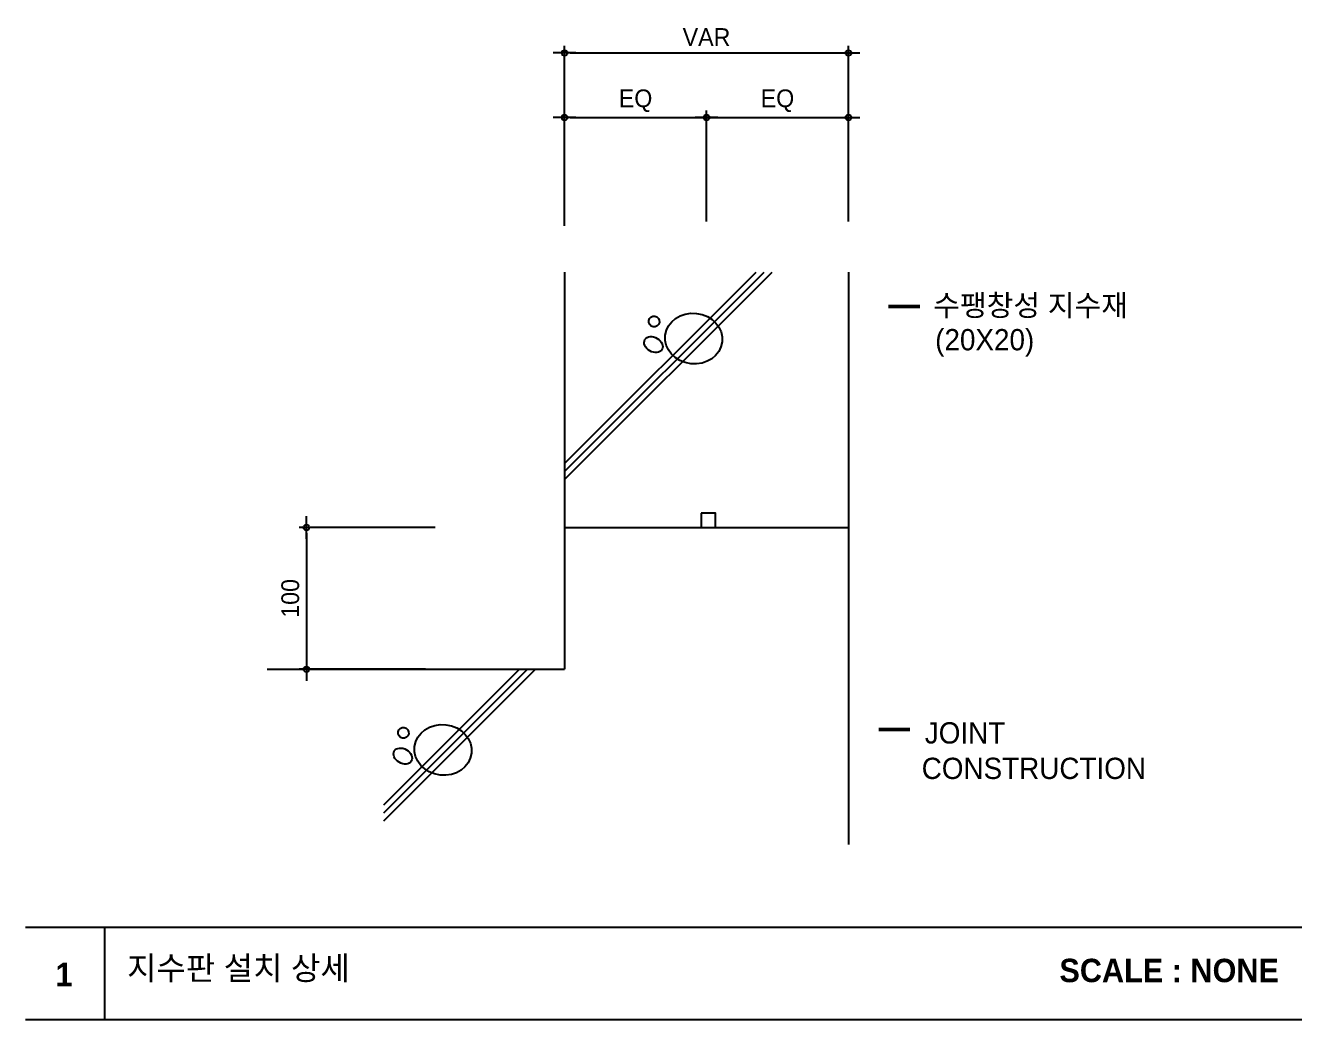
# Model space of a CAD drawing. Header units: millimetres. Extents: x 34525826 to 34533676, y -18662964 to -18657514.
# Drawn here: x 34525826 to 34527613, y -18659331 to -18657929 of the extents above; entities that cross this region are included whole.
import ezdxf
from ezdxf.enums import TextEntityAlignment as Align

# ---------------------------------------------------------------- set-up
doc = ezdxf.new("R2010")
doc.units = ezdxf.units.MM
doc.header["$LTSCALE"] = 100
doc.header["$MEASUREMENT"] = 0
doc.layers.get('DEFPOINTS').update_dxf_attribs({"color": 124})
for name, color, linetype in [('3', 3, 'Continuous'), ('3TEX', 3, 'Continuous'), ('7DIM', 9, 'Continuous'), ('9', 9, 'Continuous'), ('COL', 2, 'Continuous'), ('HAT', 5, 'Continuous'), ('SY', 1, 'Continuous'), ('TEX', 3, 'Continuous')]:
    doc.layers.add(name, color=color, linetype=linetype)
doc.styles.add('1', font='')
doc.styles.add('나눔고딕', font='')
doc.styles.get('1').set_extended_font_data('Dotum')
doc.styles.get('나눔고딕').set_extended_font_data('Dotum')
doc.dimstyles.new('DIM1', dxfattribs={"dimtxt": 3.5, "dimasz": 0.8, "dimexe": 1, "dimexo": 3, "dimgap": 1, "dimtad": 1, "dimdec": 0, "dimzin": 1, "dimlunit": 6, "dimtxsty": '나눔고딕', "dimblk": 'DIMDOT', "dimcen": 1, "dimclrd": 256, "dimclre": 256, "dimclrt": 3, "dimadec": 0, "dimazin": 0, "dimtfac": 1, "dimtdec": 0, "dimtix": 1, "dimtmove": 2, "dimatfit": 3, "dimldrblk": 'DIMDOT', "dimfxl": 0, "dimtolj": 1, "dimarcsym": 0})

# ---------------------------------------------------------------- blocks, each defined once
blk = doc.blocks.new('DIMDOT')
blk.add_line((-2, 0), (2, 0))
blk.add_circle((0, 0), 0.5)
blk = doc.blocks.new('*D7')
at = {"layer": '7DIM', "lineweight": -2}
for p, q in [((34526585.7, -18658211.8), (34526585.7, -18658049.1)), ((34526785.7, -18658205.8), (34526785.7, -18658049.1)), ((34526593.7, -18658059.1), (34526777.7, -18658059.1))]:
    blk.add_line(p, q, dxfattribs=at)
at = {"layer": 'DEFPOINTS', "color": 0}
for p in [(34526785.7, -18658059.1), (34526585.7, -18658241.8), (34526785.7, -18658235.8)]:
    blk.add_point(p, dxfattribs=at)
at = {"layer": '7DIM', "lineweight": -2, "xscale": 8, "yscale": 8, "zscale": 8, "rotation": 180}
blk.add_blockref('DIMDOT', (34526585.7, -18658059.1), dxfattribs=at)
at = {"layer": '7DIM', "lineweight": -2, "xscale": 8, "yscale": 8, "zscale": 8}
blk.add_blockref('DIMDOT', (34526785.7, -18658059.1), dxfattribs=at)
at = {"layer": '7DIM', "color": 3, "insert": (34526685.7, -18658035.4), "char_height": 25, "attachment_point": 5, "style": '나눔고딕'}
blk.add_mtext('\\A1;EQ', dxfattribs=at)
blk = doc.blocks.new('*D8')
at = {"layer": '7DIM', "lineweight": -2}
for p, q in [((34526785.7, -18658205.8), (34526785.7, -18658049.1)), ((34526985.7, -18658205.8), (34526985.7, -18658049.1)), ((34526793.7, -18658059.1), (34526977.7, -18658059.1))]:
    blk.add_line(p, q, dxfattribs=at)
at = {"layer": 'DEFPOINTS', "color": 0}
for p in [(34526985.7, -18658059.1), (34526785.7, -18658235.8), (34526985.7, -18658235.8)]:
    blk.add_point(p, dxfattribs=at)
at = {"layer": '7DIM', "lineweight": -2, "xscale": 8, "yscale": 8, "zscale": 8, "rotation": 180}
blk.add_blockref('DIMDOT', (34526785.7, -18658059.1), dxfattribs=at)
at = {"layer": '7DIM', "lineweight": -2, "xscale": 8, "yscale": 8, "zscale": 8}
blk.add_blockref('DIMDOT', (34526985.7, -18658059.1), dxfattribs=at)
at = {"layer": '7DIM', "color": 3, "insert": (34526885.7, -18658035.4), "char_height": 25, "attachment_point": 5, "style": '나눔고딕'}
blk.add_mtext('\\A1;EQ', dxfattribs=at)
blk = doc.blocks.new('*D9')
at = {"layer": '7DIM', "lineweight": -2}
for p, q in [((34526585.7, -18658211.8), (34526585.7, -18657958.1)), ((34526985.7, -18658205.8), (34526985.7, -18657958.1)), ((34526593.7, -18657968.1), (34526977.7, -18657968.1))]:
    blk.add_line(p, q, dxfattribs=at)
at = {"layer": 'DEFPOINTS', "color": 0}
for p in [(34526985.7, -18657968.1), (34526585.7, -18658241.8), (34526985.7, -18658235.8)]:
    blk.add_point(p, dxfattribs=at)
at = {"layer": '7DIM', "lineweight": -2, "xscale": 8, "yscale": 8, "zscale": 8, "rotation": 180}
blk.add_blockref('DIMDOT', (34526585.7, -18657968.1), dxfattribs=at)
at = {"layer": '7DIM', "lineweight": -2, "xscale": 8, "yscale": 8, "zscale": 8}
blk.add_blockref('DIMDOT', (34526985.7, -18657968.1), dxfattribs=at)
at = {"layer": '7DIM', "color": 3, "insert": (34526785.7, -18657945.6), "char_height": 25, "attachment_point": 5, "style": '나눔고딕'}
blk.add_mtext('\\A1;VAR', dxfattribs=at)
blk = doc.blocks.new('*D10')
at = {"layer": '7DIM', "lineweight": -2}
for p, q in [((34526403.4, -18658636.8), (34526211.7, -18658636.8)), ((34526221.7, -18658644.8), (34526221.7, -18658828.8)), ((34526389.4, -18658836.8), (34526211.7, -18658836.8))]:
    blk.add_line(p, q, dxfattribs=at)
at = {"layer": 'DEFPOINTS', "color": 0}
for p in [(34526433.4, -18658636.8), (34526221.7, -18658836.8), (34526419.4, -18658836.8)]:
    blk.add_point(p, dxfattribs=at)
at = {"layer": '7DIM', "lineweight": -2, "xscale": 8, "yscale": 8, "zscale": 8}
for p, rotation in [((34526221.7, -18658636.8), 90), ((34526221.7, -18658836.8), 270)]:
    blk.add_blockref('DIMDOT', p, dxfattribs=dict(at, rotation=rotation))
at = {"layer": '7DIM', "color": 3, "insert": (34526199.1, -18658736.8), "char_height": 25, "attachment_point": 5, "rotation": 90, "style": '나눔고딕'}
blk.add_mtext('\\A1;100', dxfattribs=at)

msp = doc.modelspace()

# ---------------------------------------------------------------- linework, layer by layer
at = {"layer": '3'}
msp.add_lwpolyline([(34526778.2, -18658616.8), (34526778.2, -18658636.8), (34526798.2, -18658636.8), (34526798.2, -18658616.8)], close=True, dxfattribs=at)
at = {"layer": '9'}
for p, q in [((34533065.6, -18659200.6), (34525825.6, -18659200.6)), ((34525937.6, -18659330.6), (34525937.6, -18659200.6)), ((34525825.6, -18659330.6), (34533065.6, -18659330.6))]:
    msp.add_line(p, q, dxfattribs=at)
at = {"layer": 'COL'}
for p, q in [((34526585.7, -18658276.8), (34526585.7, -18658836.8)), ((34526985.7, -18658276.8), (34526985.7, -18659083.8)), ((34526585.7, -18658636.8), (34526985.7, -18658636.8)), ((34526166.2, -18658836.8), (34526585.7, -18658836.8))]:
    msp.add_line(p, q, dxfattribs=at)
at = {"layer": 'HAT', "color": 8}
for p, q in [((34526585.7, -18658569.2), (34526878.1, -18658276.8)), ((34526585.7, -18658546.6), (34526855.5, -18658276.8)), ((34526585.7, -18658557.9), (34526866.8, -18658276.8)), ((34526331.1, -18659039), (34526533.3, -18658836.8)), ((34526331.1, -18659027.7), (34526522, -18658836.8)), ((34526331.1, -18659050.3), (34526544.7, -18658836.8))]:
    msp.add_line(p, q, dxfattribs=at)
for centre, major_axis, ratio in [((34526767.6, -18658370.6), (-40.1, 4.7), 0.886171), ((34526711.7, -18658346.5), (-4.5, 6.28), 0.974774), ((34526710.9, -18658379.1), (-12, 7.1), 0.734582), ((34526358.4, -18658926.3), (-4.5, 6.28), 0.974774), ((34526414.3, -18658950.4), (-40.1, 4.7), 0.886171), ((34526357.6, -18658959), (-12, 7.1), 0.734582)]:
    msp.add_ellipse(centre, major_axis=major_axis, ratio=ratio, dxfattribs=at)
at = {"layer": 'SY', "lineweight": 50}
for points in [[(34526795.2, -18658610.2, 0, 10, 0), (34526814.8, -18658587.5, 0, 0, 0), (34527042, -18658325.2, 0, 0, 0)], [(34526856.4, -18658638.1, 0, 10, 0), (34526872, -18658663.8, 0, 0, 0), (34527028.5, -18658921.4, 0, 0, 0)]]:
    msp.add_lwpolyline(points, format="xyseb", dxfattribs=at)
for points in [[(34527042, -18658325.2), (34527086.5, -18658325.2)], [(34527028.5, -18658921.4), (34527072.2, -18658921.4)]]:
    msp.add_lwpolyline(points, dxfattribs=at)

# ---------------------------------------------------------------- texts
at = {"layer": '3TEX', "color": 3, "lineweight": 50, "style": '1'}
msp.add_text('지수판 설치 상세', height=33, dxfattribs=at).set_placement((34525969, -18659284.4), align=Align.BOTTOM_LEFT)
at = {"layer": '3TEX', "color": 3, "lineweight": 50, "char_height": 33, "attachment_point": 5, "style": '1'}
for s, insert, width in [('{\\fGulim|b1|i0|c129|p50;SCALE : NONE}', (34527437.8, -18659261.5), 403.136), ('{\\fGulim|b1|i0|c129|p50;1}', (34525880.1, -18659266.9), 72)]:
    msp.add_mtext(s, dxfattribs=dict(at, insert=insert, width=width))
at = {"layer": 'TEX', "linetype": 'Continuous', "style": '1'}
for s, p in [('수팽창성 지수재', (34527105.3, -18658323.7)), ('(20X20)', (34527108, -18658372.2)), ('JOINT', (34527093.4, -18658926.4)), ('CONSTRUCTION ', (34527089, -18658976.4))]:
    msp.add_text(s, height=30, dxfattribs=at).set_placement(p, align=Align.MIDDLE_LEFT)

# ---------------------------------------------------------------- dimensions: what is measured, and where the dimension line sits
at = {"layer": '7DIM'}
for base, p1, p2, text, picture, middle in [((34526985.7, -18657968.1), (34526585.7, -18658241.8), (34526985.7, -18658235.8), 'VAR', '*D9', (34526785.7, -18657945.6)), ((34526785.7, -18658059.1), (34526585.7, -18658241.8), (34526785.7, -18658235.8), 'EQ', '*D7', (34526685.7, -18658035.4)), ((34526985.7, -18658059.1), (34526785.7, -18658235.8), (34526985.7, -18658235.8), 'EQ', '*D8', (34526885.7, -18658035.4))]:
    dim = msp.add_linear_dim(base=base, p1=p1, p2=p2, text=text, dimstyle='DIM1', override={"dimscale": 10, "dimtxt": 2.5}, dxfattribs=at)
    dim.commit()
    dim.dimension.update_dxf_attribs({"geometry": picture, "text_midpoint": middle})
dim = msp.add_linear_dim(base=(34526221.7, -18658836.8), p1=(34526433.4, -18658636.8), p2=(34526419.4, -18658836.8), angle=90, text='100', dimstyle='DIM1', override={"dimscale": 10, "dimtxt": 2.5}, dxfattribs=at)
dim.commit()
dim.dimension.update_dxf_attribs({"geometry": '*D10', "text_midpoint": (34526199.1, -18658736.8)})

doc.saveas('drawing.dxf')
